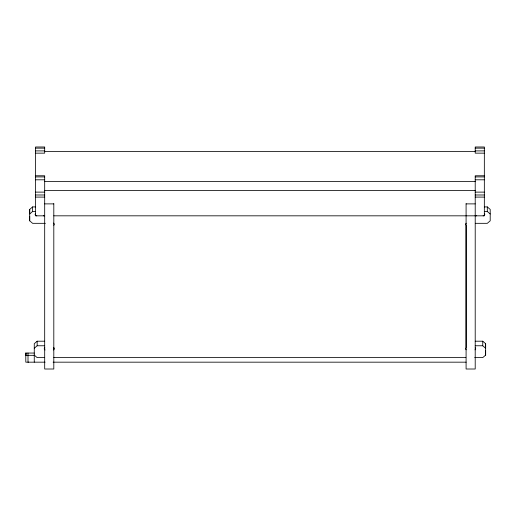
<?xml version="1.0" encoding="UTF-8"?>
<svg xmlns="http://www.w3.org/2000/svg" width="516" height="516" viewBox="0 0 516 516"><rect width="100%" height="100%" fill="white"/><g stroke="black" fill="none" stroke-linecap="round" stroke-linejoin="round"><path stroke-width="0.77" d="M45.408 223.325L32.598 223.325L29.702 220.816L29.702 209.419L32.598 206.916L35.565 206.916M44.731 347.468L44.686 348.481M474.688 357.614L482.744 357.614L485.64 355.105L485.64 343.708L482.744 341.205L475.217 341.205M35.565 211.476L32.598 211.476L29.702 213.979L29.702 209.419M44.686 341.205L37.158 341.205L34.262 343.708L34.262 362.174M34.262 348.268L37.158 345.765L44.686 345.765M35.565 148.144L44.686 148.144M475.217 148.144L484.337 148.144M35.565 150.898L44.686 150.898M475.217 150.898L484.337 150.898M44.428 151.556L475.475 151.556M35.565 153.149L44.686 153.149L44.686 146.989L35.565 146.989L35.565 215.83L44.686 215.83M484.337 153.149L475.217 153.149L475.217 146.989L484.337 146.989L484.337 215.83L53.806 215.823M35.565 175.763L44.686 175.763L44.686 369.011L53.806 369.011L53.806 203.626M484.337 175.763L475.217 175.763L475.21 369.011L466.09 369.011L466.09 203.626M35.565 176.917L44.686 176.917M475.217 176.917L484.337 176.917M35.565 179.807L44.686 179.807M475.217 179.807L484.337 179.807M44.428 181.406L475.475 181.406M44.428 190.462L475.475 190.462M35.565 192.12L44.686 192.12M475.217 192.12L484.337 192.12M35.565 194.99L44.686 194.99M475.217 194.99L484.337 194.99M35.565 197.093L44.686 197.093M475.217 197.093L484.337 197.093M44.686 203.885L53.806 203.885M466.09 203.885L475.217 203.885M484.337 206.916L487.304 206.916L490.2 209.419L490.2 220.816L487.304 223.325L475.294 223.325M484.337 211.476L487.304 211.476L490.2 213.979M475.217 345.765L482.744 345.765L485.64 348.268L485.64 343.708M53.761 348.481L53.761 347.468M34.262 353.054L25.8 353.054L25.8 362.174L45.079 362.174M34.262 355.33L25.8 355.33L25.8 353.196M44.686 357.614L37.158 357.614L34.262 355.105M53.806 357.614L465.845 357.614M28.393 362.174L28.006 362.174L28.006 353.054M53.129 362.174L466.142 362.174M487.304 206.916L487.304 211.476M485.64 350.545L485.64 355.105M482.744 341.205L482.744 345.765M37.158 341.205L37.158 345.765M32.598 206.916L32.598 211.476M29.702 216.256L29.702 220.816M25.89 353.054L25.89 355.33M475.217 347.797A1.561 1.355 0 0 1 474.997 349.867M466.219 349.809A1.561 1.355 0 0 1 466.09 347.797L466.09 225.24A1.561 1.355 0 0 1 466.219 223.222M484.337 213.508A1.561 1.355 0 0 1 483.118 215.817M476.429 215.817A1.561 1.355 0 0 1 475.184 215.398M44.686 215.424A1.561 1.355 0 0 1 43.473 215.817M36.778 215.817A1.561 1.355 0 0 1 35.565 213.508M53.393 223.067A1.561 1.355 0 0 1 53.806 225.24M45.111 349.977A1.561 1.355 0 0 1 44.686 347.797M53.806 347.797A1.561 1.355 0 0 1 53.38 349.977"/></g></svg>
